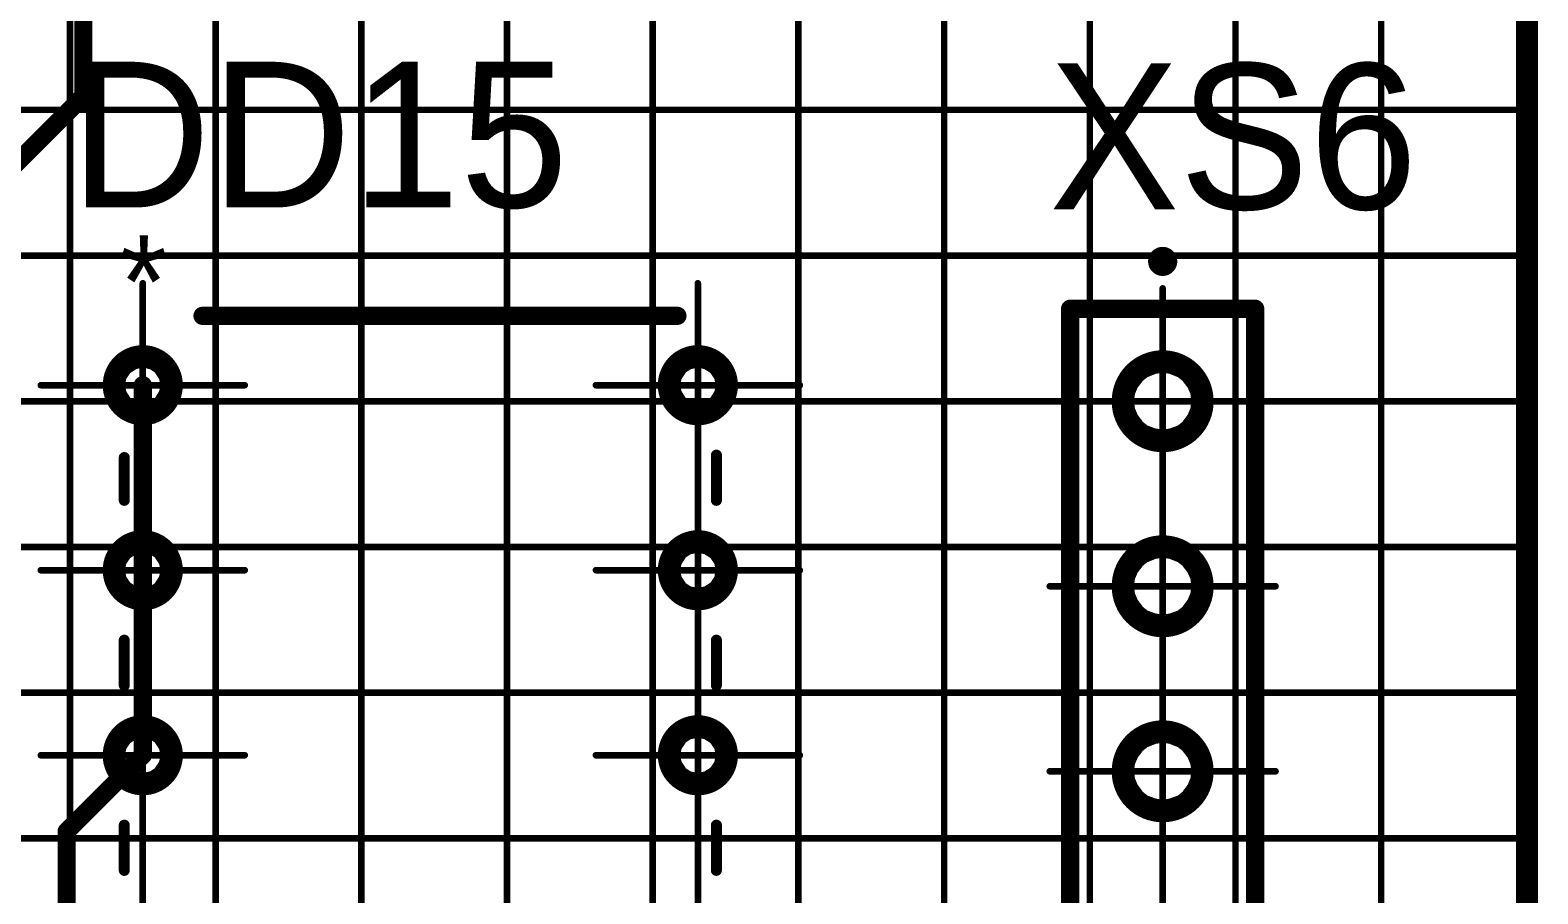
# Model space of a CAD drawing. Header units: millimetres. Extents: x 0 to 841, y 0 to 2540.
# Drawn here: x 351.91 to 393.3, y 2345.48 to 2369.19 of the extents above; entities that cross this region are included whole.
import ezdxf

# ---------------------------------------------------------------- set-up
doc = ezdxf.new("R2010")
doc.units = ezdxf.units.MM
for name, color, linetype in [('Mechanical11', 56, 'Continuous'), ('Mechanical12', 56, 'Continuous'), ('Mechanical7', 56, 'Continuous'), ('Mechanical9', 56, 'Continuous')]:
    doc.layers.add(name, color=color, linetype=linetype)

# ---------------------------------------------------------------- blocks, each defined once
blk = doc.blocks.new('BOASVIEW______T___O_______2_1_33_1_B_1')
at = {"layer": 'Mechanical12'}
for points, const_width in [([(320, 210), (320, 0)], 0.6), ([(320, 210), (320, 0)], 0.6), ([(320, 204), (320, 0)], 0.5), ([(283.64, 110.345), (296.678, 110.345)], 0.5), ([(307.46, 110.54), (312.54, 110.54)], 0.5), ([(307.46, 69.9), (307.46, 110.54)], 0.5), ([(312.54, 69.9), (312.54, 110.54)], 0.5), ([(281.492, 105.28), (281.492, 106.454)], 0.305), ([(297.748, 105.28), (297.748, 106.52)], 0.305), ([(281.492, 100.2), (281.492, 101.44)], 0.305), ([(297.748, 100.2), (297.748, 101.44)], 0.305), ([(281.492, 95.12), (281.492, 96.36)], 0.305), ([(297.748, 95.12), (297.748, 96.36)], 0.305)]:
    blk.add_lwpolyline(points, dxfattribs=dict(at, const_width=const_width))
for points, const_width in [([(310.2, 111.84, 1), (309.8, 111.84, 1)], 0.4), ([(309.7, 111.84, 1), (309.9, 111.84, 1)], 0.2), ([(310.1, 111.84, 1), (310.3, 111.84, 1)], 0.2), ([(283.515, 110.345, 1), (283.765, 110.345, 1)], 0.25), ([(296.553, 110.345, 1), (296.803, 110.345, 1)], 0.25), ([(307.335, 110.54, 1), (307.585, 110.54, 1)], 0.25), ([(307.335, 110.54, 1), (307.585, 110.54, 1)], 0.25), ([(312.415, 110.54, 1), (312.665, 110.54, 1)], 0.25), ([(312.415, 110.54, 1), (312.665, 110.54, 1)], 0.25), ([(282.8, 108.44, 1), (281.2, 108.44, 1)], 0.6), ([(298.04, 108.44, 1), (296.44, 108.44, 1)], 0.6), ([(311.1, 108, 1), (308.9, 108, 1)], 0.6), ([(281.05, 108.44, 1), (281.35, 108.44, 1)], 0.3), ([(282.65, 108.44, 1), (282.95, 108.44, 1)], 0.3), ([(296.29, 108.44, 1), (296.59, 108.44, 1)], 0.3), ([(297.89, 108.44, 1), (298.19, 108.44, 1)], 0.3), ([(308.75, 108, 1), (309.05, 108, 1)], 0.3), ([(310.95, 108, 1), (311.25, 108, 1)], 0.3), ([(281.416, 106.454, 1), (281.568, 106.454, 1)], 0.152), ([(297.672, 106.52, 1), (297.824, 106.52, 1)], 0.152), ([(281.416, 105.28, 1), (281.568, 105.28, 1)], 0.152), ([(297.672, 105.28, 1), (297.824, 105.28, 1)], 0.152), ([(282.8, 103.36, 1), (281.2, 103.36, 1)], 0.6), ([(298.04, 103.36, 1), (296.44, 103.36, 1)], 0.6), ([(311.1, 102.92, 1), (308.9, 102.92, 1)], 0.6), ([(281.05, 103.36, 1), (281.35, 103.36, 1)], 0.3), ([(282.65, 103.36, 1), (282.95, 103.36, 1)], 0.3), ([(296.29, 103.36, 1), (296.59, 103.36, 1)], 0.3), ([(297.89, 103.36, 1), (298.19, 103.36, 1)], 0.3), ([(308.75, 102.92, 1), (309.05, 102.92, 1)], 0.3), ([(310.95, 102.92, 1), (311.25, 102.92, 1)], 0.3), ([(281.416, 101.44, 1), (281.568, 101.44, 1)], 0.152), ([(297.672, 101.44, 1), (297.824, 101.44, 1)], 0.152), ([(281.416, 100.2, 1), (281.568, 100.2, 1)], 0.152), ([(297.672, 100.2, 1), (297.824, 100.2, 1)], 0.152), ([(282.8, 98.28, 1), (281.2, 98.28, 1)], 0.6), ([(298.04, 98.28, 1), (296.44, 98.28, 1)], 0.6), ([(311.1, 97.84, 1), (308.9, 97.84, 1)], 0.6), ([(281.05, 98.28, 1), (281.35, 98.28, 1)], 0.3), ([(282.65, 98.28, 1), (282.95, 98.28, 1)], 0.3), ([(296.29, 98.28, 1), (296.59, 98.28, 1)], 0.3), ([(297.89, 98.28, 1), (298.19, 98.28, 1)], 0.3), ([(308.75, 97.84, 1), (309.05, 97.84, 1)], 0.3), ([(310.95, 97.84, 1), (311.25, 97.84, 1)], 0.3), ([(281.416, 96.36, 1), (281.568, 96.36, 1)], 0.152), ([(297.672, 96.36, 1), (297.824, 96.36, 1)], 0.152), ([(281.416, 95.12, 1), (281.568, 95.12, 1)], 0.152), ([(297.672, 95.12, 1), (297.824, 95.12, 1)], 0.152)]:
    blk.add_lwpolyline(points, format="xyb", close=True, dxfattribs=dict(at, const_width=const_width))
at = {"layer": 'Mechanical7', "const_width": 0.18}
for points in [[(282, 105.64), (282, 111.24)], [(297.24, 105.64), (297.24, 111.24)], [(310, 104.9), (310, 111.1)], [(279.2, 108.44), (284.8, 108.44)], [(294.44, 108.44), (300.04, 108.44)], [(306.9, 108), (313.1, 108)], [(282, 100.56), (282, 106.16)], [(297.24, 100.56), (297.24, 106.16)], [(310, 99.82), (310, 106.02)], [(279.2, 103.36), (284.8, 103.36)], [(294.44, 103.36), (300.04, 103.36)], [(306.9, 102.92), (313.1, 102.92)], [(282, 95.48), (282, 101.08)], [(297.24, 95.48), (297.24, 101.08)], [(310, 94.74), (310, 100.94)], [(279.2, 98.28), (284.8, 98.28)], [(294.44, 98.28), (300.04, 98.28)], [(306.9, 97.84), (313.1, 97.84)], [(282, 90.4), (282, 96)], [(297.24, 90.4), (297.24, 96)], [(310, 89.66), (310, 95.86)]]:
    blk.add_lwpolyline(points, dxfattribs=at)
at = {"layer": 'Mechanical7', "const_width": 0.09}
for points in [[(281.955, 111.24, 1), (282.045, 111.24, 1)], [(297.195, 111.24, 1), (297.285, 111.24, 1)], [(309.955, 111.1, 1), (310.045, 111.1, 1)], [(279.155, 108.44, 1), (279.245, 108.44, 1)], [(284.755, 108.44, 1), (284.845, 108.44, 1)], [(294.395, 108.44, 1), (294.485, 108.44, 1)], [(299.995, 108.44, 1), (300.085, 108.44, 1)], [(306.855, 108, 1), (306.945, 108, 1)], [(313.055, 108, 1), (313.145, 108, 1)], [(281.955, 106.16, 1), (282.045, 106.16, 1)], [(297.195, 106.16, 1), (297.285, 106.16, 1)], [(309.955, 106.02, 1), (310.045, 106.02, 1)], [(281.955, 105.64, 1), (282.045, 105.64, 1)], [(297.195, 105.64, 1), (297.285, 105.64, 1)], [(309.955, 104.9, 1), (310.045, 104.9, 1)], [(279.155, 103.36, 1), (279.245, 103.36, 1)], [(284.755, 103.36, 1), (284.845, 103.36, 1)], [(294.395, 103.36, 1), (294.485, 103.36, 1)], [(299.995, 103.36, 1), (300.085, 103.36, 1)], [(306.855, 102.92, 1), (306.945, 102.92, 1)], [(313.055, 102.92, 1), (313.145, 102.92, 1)], [(281.955, 101.08, 1), (282.045, 101.08, 1)], [(297.195, 101.08, 1), (297.285, 101.08, 1)], [(309.955, 100.94, 1), (310.045, 100.94, 1)], [(281.955, 100.56, 1), (282.045, 100.56, 1)], [(297.195, 100.56, 1), (297.285, 100.56, 1)], [(309.955, 99.82, 1), (310.045, 99.82, 1)], [(279.155, 98.28, 1), (279.245, 98.28, 1)], [(284.755, 98.28, 1), (284.845, 98.28, 1)], [(294.395, 98.28, 1), (294.485, 98.28, 1)], [(299.995, 98.28, 1), (300.085, 98.28, 1)], [(306.855, 97.84, 1), (306.945, 97.84, 1)], [(313.055, 97.84, 1), (313.145, 97.84, 1)], [(281.955, 96, 1), (282.045, 96, 1)], [(297.195, 96, 1), (297.285, 96, 1)], [(309.955, 95.86, 1), (310.045, 95.86, 1)], [(281.955, 95.48, 1), (282.045, 95.48, 1)], [(297.195, 95.48, 1), (297.285, 95.48, 1)], [(309.955, 94.74, 1), (310.045, 94.74, 1)]]:
    blk.add_lwpolyline(points, format="xyb", close=True, dxfattribs=at)
at = {"layer": 'Mechanical7'}
for s, p in [('DD15', (280.006, 113.322)), ('XS6', (306.885, 113.274))]:
    blk.add_text(s, height=4, dxfattribs=at).set_placement(p)
blk.add_text('*', height=2.54, rotation=360, dxfattribs=at).set_placement((281.365, 110.015))
blk = doc.blocks.new('BOASVIEW______T___L_____2_1_1_1_B_4')
at = {"layer": 'Mechanical11'}
for p, q in [((281.64, 108.8), (281.805, 108.911)), ((281.805, 108.911), (282, 108.95)), ((282, 108.95), (282, 108.44)), ((296.88, 108.8), (297.045, 108.911)), ((297.045, 108.911), (297.24, 108.95)), ((297.24, 108.95), (297.24, 108.44)), ((281.49, 108.44), (281.529, 108.635)), ((281.529, 108.635), (281.64, 108.8)), ((296.73, 108.44), (296.769, 108.635)), ((296.769, 108.635), (296.88, 108.8)), ((309.301, 108.404), (309.429, 108.571)), ((309.429, 108.571), (309.597, 108.699)), ((309.597, 108.699), (309.791, 108.779)), ((309.791, 108.779), (310, 108.807)), ((310, 108.807), (310, 108)), ((310, 108), (310, 108.807)), ((310, 108.807), (310.209, 108.779)), ((310.209, 108.779), (310.404, 108.699)), ((310.404, 108.699), (310.571, 108.571)), ((310.571, 108.571), (310.699, 108.404)), ((282, 108.44), (281.49, 108.44)), ((282, 108.44), (282.51, 108.44)), ((282, 107.93), (282, 108.44)), ((282.36, 108.08), (282.195, 107.969)), ((282.471, 108.245), (282.36, 108.08)), ((282.51, 108.44), (282.471, 108.245)), ((297.24, 108.44), (296.73, 108.44)), ((297.24, 108.44), (297.75, 108.44)), ((297.24, 107.93), (297.24, 108.44)), ((297.6, 108.08), (297.435, 107.969)), ((297.711, 108.245), (297.6, 108.08)), ((297.75, 108.44), (297.711, 108.245)), ((309.193, 108), (309.221, 108.209)), ((309.221, 108.209), (309.301, 108.404)), ((310.699, 108.404), (310.779, 108.209)), ((310.779, 108.209), (310.807, 108)), ((282.195, 107.969), (282, 107.93)), ((297.435, 107.969), (297.24, 107.93)), ((310, 108), (309.193, 108)), ((310.807, 108), (310, 108)), ((281.49, 103.36), (281.529, 103.555)), ((281.529, 103.555), (281.64, 103.72)), ((281.64, 103.72), (281.805, 103.831)), ((281.805, 103.831), (282, 103.87)), ((282, 103.87), (282, 103.36)), ((296.73, 103.36), (296.769, 103.555)), ((296.769, 103.555), (296.88, 103.72)), ((296.88, 103.72), (297.045, 103.831)), ((297.045, 103.831), (297.24, 103.87)), ((297.24, 103.87), (297.24, 103.36)), ((309.301, 103.324), (309.429, 103.491)), ((309.429, 103.491), (309.597, 103.619)), ((309.597, 103.619), (309.791, 103.699)), ((309.791, 103.699), (310, 103.727)), ((310, 103.727), (310, 102.92)), ((310, 102.92), (310, 103.727)), ((310, 103.727), (310.209, 103.699)), ((310.209, 103.699), (310.404, 103.619)), ((310.404, 103.619), (310.571, 103.491)), ((310.571, 103.491), (310.699, 103.324)), ((282, 103.36), (281.49, 103.36)), ((282, 103.36), (282.51, 103.36)), ((282, 102.85), (282, 103.36)), ((282.471, 103.165), (282.36, 103)), ((282.51, 103.36), (282.471, 103.165)), ((297.24, 103.36), (296.73, 103.36)), ((297.24, 103.36), (297.75, 103.36)), ((297.24, 102.85), (297.24, 103.36)), ((297.711, 103.165), (297.6, 103)), ((297.75, 103.36), (297.711, 103.165)), ((309.193, 102.92), (309.221, 103.129)), ((309.221, 103.129), (309.301, 103.324)), ((310.699, 103.324), (310.779, 103.129)), ((310.779, 103.129), (310.807, 102.92)), ((282.195, 102.889), (282, 102.85)), ((282.36, 103), (282.195, 102.889)), ((297.435, 102.889), (297.24, 102.85)), ((297.6, 103), (297.435, 102.889)), ((310, 102.92), (309.193, 102.92)), ((310.807, 102.92), (310, 102.92)), ((281.529, 98.475), (281.64, 98.64)), ((281.64, 98.64), (281.805, 98.751)), ((281.805, 98.751), (282, 98.79)), ((282, 98.79), (282, 98.28)), ((296.769, 98.475), (296.88, 98.64)), ((296.88, 98.64), (297.045, 98.751)), ((297.045, 98.751), (297.24, 98.79)), ((297.24, 98.79), (297.24, 98.28)), ((309.429, 98.411), (309.597, 98.539)), ((309.597, 98.539), (309.791, 98.619)), ((309.791, 98.619), (310, 98.647)), ((310, 98.647), (310, 97.84)), ((310, 97.84), (310, 98.647)), ((310, 98.647), (310.209, 98.619)), ((310.209, 98.619), (310.404, 98.539)), ((310.404, 98.539), (310.571, 98.411)), ((281.49, 98.28), (281.529, 98.475)), ((282, 98.28), (281.49, 98.28)), ((282, 98.28), (282.51, 98.28)), ((282, 97.77), (282, 98.28)), ((282.51, 98.28), (282.471, 98.085)), ((296.73, 98.28), (296.769, 98.475)), ((297.24, 98.28), (296.73, 98.28)), ((297.24, 98.28), (297.75, 98.28)), ((297.24, 97.77), (297.24, 98.28)), ((297.75, 98.28), (297.711, 98.085)), ((309.221, 98.049), (309.301, 98.244)), ((309.301, 98.244), (309.429, 98.411)), ((310.571, 98.411), (310.699, 98.244)), ((310.699, 98.244), (310.779, 98.049)), ((282.195, 97.809), (282, 97.77)), ((282.36, 97.92), (282.195, 97.809)), ((282.471, 98.085), (282.36, 97.92)), ((297.435, 97.809), (297.24, 97.77)), ((297.6, 97.92), (297.435, 97.809)), ((297.711, 98.085), (297.6, 97.92)), ((309.193, 97.84), (309.221, 98.049)), ((310, 97.84), (309.193, 97.84)), ((310.807, 97.84), (310, 97.84)), ((310.779, 98.049), (310.807, 97.84))]:
    blk.add_line(p, q, dxfattribs=at)
at = {"layer": 'Mechanical12'}
for p, q in [((282, 108.44), (282, 108.95)), ((282, 108.95), (282.195, 108.911)), ((282.195, 108.911), (282.36, 108.8)), ((297.24, 108.44), (297.24, 108.95)), ((297.24, 108.95), (297.435, 108.911)), ((297.435, 108.911), (297.6, 108.8)), ((282.36, 108.8), (282.471, 108.635)), ((282.471, 108.635), (282.51, 108.44)), ((297.6, 108.8), (297.711, 108.635)), ((297.711, 108.635), (297.75, 108.44)), ((281.49, 108.44), (282, 108.44)), ((281.529, 108.245), (281.49, 108.44)), ((281.64, 108.08), (281.529, 108.245)), ((281.805, 107.969), (281.64, 108.08)), ((282, 108.44), (282, 107.93)), ((282.51, 108.44), (282, 108.44)), ((296.73, 108.44), (297.24, 108.44)), ((296.769, 108.245), (296.73, 108.44)), ((296.88, 108.08), (296.769, 108.245)), ((297.045, 107.969), (296.88, 108.08)), ((297.24, 108.44), (297.24, 107.93)), ((297.75, 108.44), (297.24, 108.44)), ((282, 107.93), (281.805, 107.969)), ((297.24, 107.93), (297.045, 107.969)), ((309.193, 108), (310, 108)), ((309.221, 107.791), (309.193, 108)), ((309.301, 107.597), (309.221, 107.791)), ((310, 107.193), (310, 108)), ((310, 108), (310.807, 108)), ((310, 108), (310, 107.193)), ((310.779, 107.791), (310.699, 107.597)), ((310.807, 108), (310.779, 107.791)), ((309.429, 107.429), (309.301, 107.597)), ((309.597, 107.301), (309.429, 107.429)), ((309.791, 107.221), (309.597, 107.301)), ((310, 107.193), (309.791, 107.221)), ((310.209, 107.221), (310, 107.193)), ((310.404, 107.301), (310.209, 107.221)), ((310.571, 107.429), (310.404, 107.301)), ((310.699, 107.597), (310.571, 107.429)), ((282, 103.36), (282, 103.87)), ((282, 103.87), (282.195, 103.831)), ((282.195, 103.831), (282.36, 103.72)), ((282.36, 103.72), (282.471, 103.555)), ((282.471, 103.555), (282.51, 103.36)), ((297.24, 103.36), (297.24, 103.87)), ((297.24, 103.87), (297.435, 103.831)), ((297.435, 103.831), (297.6, 103.72)), ((297.6, 103.72), (297.711, 103.555)), ((297.711, 103.555), (297.75, 103.36)), ((281.49, 103.36), (282, 103.36)), ((281.529, 103.165), (281.49, 103.36)), ((281.64, 103), (281.529, 103.165)), ((282, 103.36), (282, 102.85)), ((282.51, 103.36), (282, 103.36)), ((296.73, 103.36), (297.24, 103.36)), ((296.769, 103.165), (296.73, 103.36)), ((296.88, 103), (296.769, 103.165)), ((297.24, 103.36), (297.24, 102.85)), ((297.75, 103.36), (297.24, 103.36)), ((281.805, 102.889), (281.64, 103)), ((282, 102.85), (281.805, 102.889)), ((297.045, 102.889), (296.88, 103)), ((297.24, 102.85), (297.045, 102.889)), ((309.193, 102.92), (310, 102.92)), ((309.221, 102.711), (309.193, 102.92)), ((309.301, 102.517), (309.221, 102.711)), ((310, 102.113), (310, 102.92)), ((310, 102.92), (310.807, 102.92)), ((310, 102.92), (310, 102.113)), ((310.779, 102.711), (310.699, 102.517)), ((310.807, 102.92), (310.779, 102.711)), ((309.429, 102.349), (309.301, 102.517)), ((309.597, 102.221), (309.429, 102.349)), ((310.571, 102.349), (310.404, 102.221)), ((310.699, 102.517), (310.571, 102.349)), ((309.791, 102.141), (309.597, 102.221)), ((310, 102.113), (309.791, 102.141)), ((310.209, 102.141), (310, 102.113)), ((310.404, 102.221), (310.209, 102.141)), ((282, 98.28), (282, 98.79)), ((282, 98.79), (282.195, 98.751)), ((282.195, 98.751), (282.36, 98.64)), ((282.36, 98.64), (282.471, 98.475)), ((297.24, 98.28), (297.24, 98.79)), ((297.24, 98.79), (297.435, 98.751)), ((297.435, 98.751), (297.6, 98.64)), ((297.6, 98.64), (297.711, 98.475)), ((281.49, 98.28), (282, 98.28)), ((281.529, 98.085), (281.49, 98.28)), ((282, 98.28), (282, 97.77)), ((282.51, 98.28), (282, 98.28)), ((282.471, 98.475), (282.51, 98.28)), ((296.73, 98.28), (297.24, 98.28)), ((296.769, 98.085), (296.73, 98.28)), ((297.24, 98.28), (297.24, 97.77)), ((297.75, 98.28), (297.24, 98.28)), ((297.711, 98.475), (297.75, 98.28)), ((281.64, 97.92), (281.529, 98.085)), ((281.805, 97.809), (281.64, 97.92)), ((282, 97.77), (281.805, 97.809)), ((296.88, 97.92), (296.769, 98.085)), ((297.045, 97.809), (296.88, 97.92)), ((297.24, 97.77), (297.045, 97.809)), ((309.193, 97.84), (310, 97.84)), ((309.221, 97.631), (309.193, 97.84)), ((310, 97.033), (310, 97.84)), ((310, 97.84), (310.807, 97.84)), ((310, 97.84), (310, 97.033)), ((310.807, 97.84), (310.779, 97.631)), ((309.301, 97.437), (309.221, 97.631)), ((309.429, 97.269), (309.301, 97.437)), ((310.699, 97.437), (310.571, 97.269)), ((310.779, 97.631), (310.699, 97.437)), ((309.597, 97.141), (309.429, 97.269)), ((309.791, 97.061), (309.597, 97.141)), ((310, 97.033), (309.791, 97.061)), ((310.209, 97.061), (310, 97.033)), ((310.404, 97.141), (310.209, 97.061)), ((310.571, 97.269), (310.404, 97.141))]:
    blk.add_line(p, q, dxfattribs=at)
for points, const_width in [([(320, 210), (320, 0)], 0.6), ([(320, 210), (320, 0)], 0.6), ([(280.368, 116.372), (280.368, 128.31)], 0.5), ([(271.782, 107.787), (280.368, 116.372)], 0.5), ([(282, 103.36), (282, 108.44)], 0.5), ([(282, 98.28), (282, 103.36)], 0.5), ([(279.91, 96.19), (282, 98.28)], 0.5), ([(279.91, 85.13), (279.91, 96.19)], 0.5)]:
    blk.add_lwpolyline(points, dxfattribs=dict(at, const_width=const_width))
for points, const_width in [([(280.243, 116.372, 1), (280.493, 116.372, 1)], 0.25), ([(280.243, 116.372, 1), (280.493, 116.372, 1)], 0.25), ([(282.8, 108.44, 1), (281.2, 108.44, 1)], 0.6), ([(298.04, 108.44, 1), (296.44, 108.44, 1)], 0.6), ([(311.1, 108, 1), (308.9, 108, 1)], 0.6), ([(281.05, 108.44, 1), (281.35, 108.44, 1)], 0.3), ([(281.875, 108.44, 1), (282.125, 108.44, 1)], 0.25), ([(282.65, 108.44, 1), (282.95, 108.44, 1)], 0.3), ([(296.29, 108.44, 1), (296.59, 108.44, 1)], 0.3), ([(297.89, 108.44, 1), (298.19, 108.44, 1)], 0.3), ([(308.75, 108, 1), (309.05, 108, 1)], 0.3), ([(310.95, 108, 1), (311.25, 108, 1)], 0.3), ([(282.8, 103.36, 1), (281.2, 103.36, 1)], 0.6), ([(298.04, 103.36, 1), (296.44, 103.36, 1)], 0.6), ([(311.1, 102.92, 1), (308.9, 102.92, 1)], 0.6), ([(281.05, 103.36, 1), (281.35, 103.36, 1)], 0.3), ([(281.875, 103.36, 1), (282.125, 103.36, 1)], 0.25), ([(281.875, 103.36, 1), (282.125, 103.36, 1)], 0.25), ([(282.65, 103.36, 1), (282.95, 103.36, 1)], 0.3), ([(296.29, 103.36, 1), (296.59, 103.36, 1)], 0.3), ([(297.89, 103.36, 1), (298.19, 103.36, 1)], 0.3), ([(308.75, 102.92, 1), (309.05, 102.92, 1)], 0.3), ([(310.95, 102.92, 1), (311.25, 102.92, 1)], 0.3), ([(282.8, 98.28, 1), (281.2, 98.28, 1)], 0.6), ([(298.04, 98.28, 1), (296.44, 98.28, 1)], 0.6), ([(311.1, 97.84, 1), (308.9, 97.84, 1)], 0.6), ([(281.05, 98.28, 1), (281.35, 98.28, 1)], 0.3), ([(281.875, 98.28, 1), (282.125, 98.28, 1)], 0.25), ([(281.875, 98.28, 1), (282.125, 98.28, 1)], 0.25), ([(282.65, 98.28, 1), (282.95, 98.28, 1)], 0.3), ([(296.29, 98.28, 1), (296.59, 98.28, 1)], 0.3), ([(297.89, 98.28, 1), (298.19, 98.28, 1)], 0.3), ([(308.75, 97.84, 1), (309.05, 97.84, 1)], 0.3), ([(310.95, 97.84, 1), (311.25, 97.84, 1)], 0.3), ([(279.785, 96.19, 1), (280.035, 96.19, 1)], 0.25), ([(279.785, 96.19, 1), (280.035, 96.19, 1)], 0.25)]:
    blk.add_lwpolyline(points, format="xyb", close=True, dxfattribs=dict(at, const_width=const_width))
at = {"layer": 'Mechanical7', "const_width": 0.18}
for points in [[(282, 105.94), (282, 110.94)], [(297.24, 105.94), (297.24, 110.94)], [(310, 105.2), (310, 110.8)], [(279.5, 108.44), (284.5, 108.44)], [(294.74, 108.44), (299.74, 108.44)], [(307.2, 108), (312.8, 108)], [(282, 100.86), (282, 105.86)], [(297.24, 100.86), (297.24, 105.86)], [(310, 100.12), (310, 105.72)], [(279.5, 103.36), (284.5, 103.36)], [(294.74, 103.36), (299.74, 103.36)], [(307.2, 102.92), (312.8, 102.92)], [(282, 95.78), (282, 100.78)], [(297.24, 95.78), (297.24, 100.78)], [(310, 95.04), (310, 100.64)], [(279.5, 98.28), (284.5, 98.28)], [(294.74, 98.28), (299.74, 98.28)], [(307.2, 97.84), (312.8, 97.84)], [(282, 90.7), (282, 95.7)], [(297.24, 90.7), (297.24, 95.7)], [(310, 89.96), (310, 95.56)]]:
    blk.add_lwpolyline(points, dxfattribs=at)
at = {"layer": 'Mechanical7', "const_width": 0.09}
for points in [[(281.955, 110.94, 1), (282.045, 110.94, 1)], [(297.195, 110.94, 1), (297.285, 110.94, 1)], [(309.955, 110.8, 1), (310.045, 110.8, 1)], [(279.455, 108.44, 1), (279.545, 108.44, 1)], [(284.455, 108.44, 1), (284.545, 108.44, 1)], [(294.695, 108.44, 1), (294.785, 108.44, 1)], [(299.695, 108.44, 1), (299.785, 108.44, 1)], [(307.155, 108, 1), (307.245, 108, 1)], [(312.755, 108, 1), (312.845, 108, 1)], [(281.955, 105.94, 1), (282.045, 105.94, 1)], [(297.195, 105.94, 1), (297.285, 105.94, 1)], [(281.955, 105.86, 1), (282.045, 105.86, 1)], [(297.195, 105.86, 1), (297.285, 105.86, 1)], [(309.955, 105.72, 1), (310.045, 105.72, 1)], [(309.955, 105.2, 1), (310.045, 105.2, 1)], [(279.455, 103.36, 1), (279.545, 103.36, 1)], [(284.455, 103.36, 1), (284.545, 103.36, 1)], [(294.695, 103.36, 1), (294.785, 103.36, 1)], [(299.695, 103.36, 1), (299.785, 103.36, 1)], [(307.155, 102.92, 1), (307.245, 102.92, 1)], [(312.755, 102.92, 1), (312.845, 102.92, 1)], [(281.955, 100.86, 1), (282.045, 100.86, 1)], [(281.955, 100.78, 1), (282.045, 100.78, 1)], [(297.195, 100.86, 1), (297.285, 100.86, 1)], [(297.195, 100.78, 1), (297.285, 100.78, 1)], [(309.955, 100.64, 1), (310.045, 100.64, 1)], [(309.955, 100.12, 1), (310.045, 100.12, 1)], [(279.455, 98.28, 1), (279.545, 98.28, 1)], [(284.455, 98.28, 1), (284.545, 98.28, 1)], [(294.695, 98.28, 1), (294.785, 98.28, 1)], [(299.695, 98.28, 1), (299.785, 98.28, 1)], [(307.155, 97.84, 1), (307.245, 97.84, 1)], [(312.755, 97.84, 1), (312.845, 97.84, 1)], [(281.955, 95.78, 1), (282.045, 95.78, 1)], [(281.955, 95.7, 1), (282.045, 95.7, 1)], [(297.195, 95.78, 1), (297.285, 95.78, 1)], [(297.195, 95.7, 1), (297.285, 95.7, 1)], [(309.955, 95.56, 1), (310.045, 95.56, 1)], [(309.955, 95.04, 1), (310.045, 95.04, 1)]]:
    blk.add_lwpolyline(points, format="xyb", close=True, dxfattribs=at)
at = {"layer": 'Mechanical9', "const_width": 0.18}
for points in [[(280, 0), (280, 210)], [(284, 0), (284, 210)], [(288, 0), (288, 210)], [(292, 0), (292, 210)], [(296, 0), (296, 210)], [(300, 0), (300, 210)], [(304, 0), (304, 210)], [(308, 0), (308, 210)], [(312, 0), (312, 210)], [(316, 0), (316, 210)], [(320, 0), (320, 210)], [(320, 0), (320, 210)], [(0, 116), (320, 116)], [(0, 112), (320, 112)], [(0, 108), (320, 108)], [(0, 104), (320, 104)], [(0, 100), (320, 100)], [(0, 96), (320, 96)]]:
    blk.add_lwpolyline(points, dxfattribs=at)
at = {"layer": 'Mechanical9', "const_width": 0.09}
for points in [[(319.955, 116, 1), (320.045, 116, 1)], [(319.955, 112, 1), (320.045, 112, 1)], [(319.955, 108, 1), (320.045, 108, 1)], [(319.955, 104, 1), (320.045, 104, 1)], [(319.955, 100, 1), (320.045, 100, 1)], [(319.955, 96, 1), (320.045, 96, 1)]]:
    blk.add_lwpolyline(points, format="xyb", close=True, dxfattribs=at)

msp = doc.modelspace()

# ---------------------------------------------------------------- block references
for name in ['BOASVIEW______T___L_____2_1_1_1_B_4', 'BOASVIEW______T___O_______2_1_33_1_B_1']:
    msp.add_blockref(name, (73, 2251))

doc.saveas('drawing.dxf')
